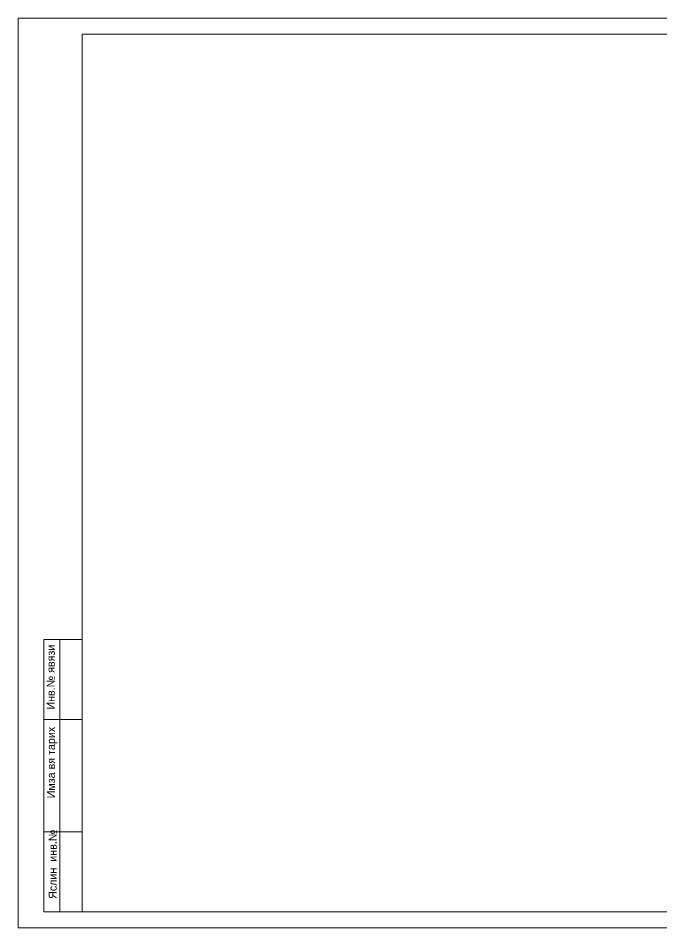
# Model space of a CAD drawing. Header units: millimetres. Extents: x 204354 to 3006910, y 96817 to 586751.
# Drawn here: x 1091818 to 1111055, y 472241 to 499422 of the extents above; entities that cross this region are included whole.
import ezdxf

# ---------------------------------------------------------------- set-up
doc = ezdxf.new("R2010")
doc.units = ezdxf.units.MM
doc.styles.add('CP_ATTR', font='A3TI(LA).TTF')

# ---------------------------------------------------------------- blocks, each defined once
blk = doc.blocks.new('Nicat')
at = {"color": 60, "lineweight": 15}
for p, q in [((2843199, 305499), (2843199, 296999)), ((2842699, 302999), (2843899, 302999)), ((2842699, 299499), (2843899, 299499))]:
    blk.add_line(p, q, dxfattribs=at)
for points in [[(2841899, 296499), (2882099, 296499), (2882099, 324899), (2841899, 324899)], [(2843899, 296999), (2881599, 296999), (2881599, 324399), (2843899, 324399)], [(2842699, 296999), (2843899, 296999), (2843899, 305499), (2842699, 305499)]]:
    blk.add_lwpolyline(points, close=True, dxfattribs=at)
at = {"color": 60, "lineweight": 25, "char_height": 250, "width": 5960.02, "attachment_point": 1, "rotation": 90, "style": 'CP_ATTR'}
for s, insert in [('\\pt3143;Инв.№ явязи', (2842792, 303312)), ('\\pt3143;Имза вя тарих', (2842800, 300542)), ('\\pt3143;Яслин  инв.№', (2842851, 297401))]:
    blk.add_mtext(s, dxfattribs=dict(at, insert=insert))

msp = doc.modelspace()

# ---------------------------------------------------------------- block references
at = {"xscale": 0.9570868817713122, "yscale": 0.9570868817713122, "zscale": 0.9570868817713122}
msp.add_blockref('Nicat', (-1628126.377, 188465.472), dxfattribs=at)

doc.saveas('drawing.dxf')
